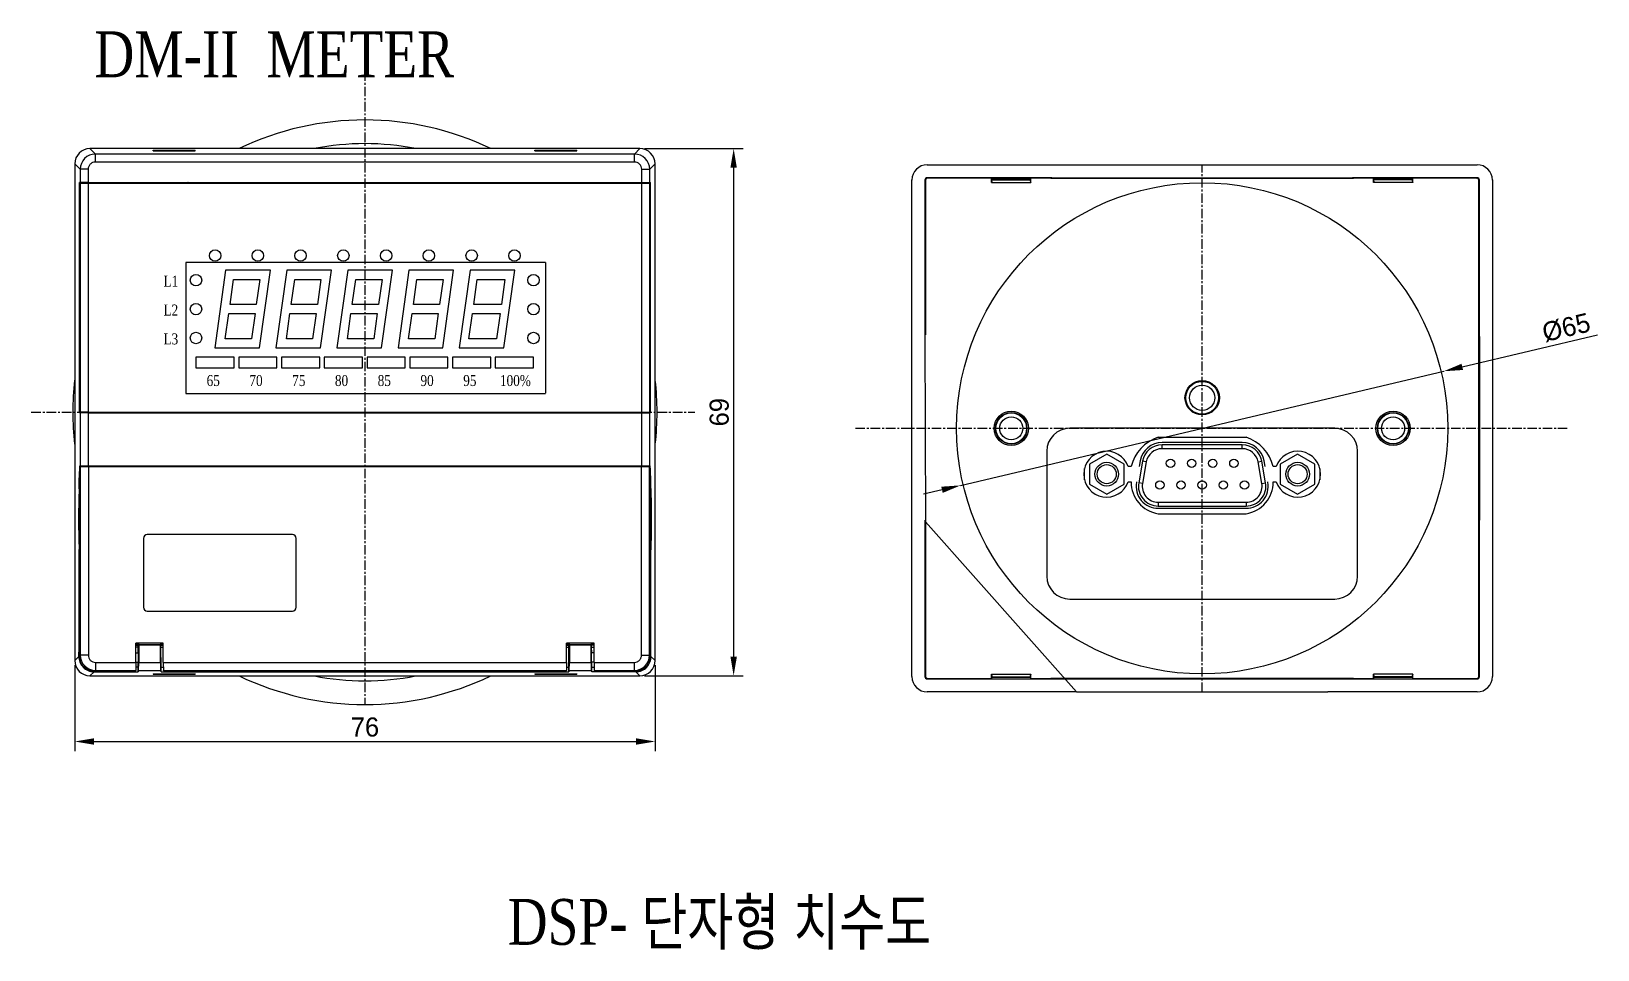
# Model space of a CAD drawing. Header units: millimetres. Extents: x 32 to 871, y 30 to 611.
# Drawn here: x 505 to 710.1, y 181.8 to 302 of the extents above; entities that cross this region are included whole.
import ezdxf
from ezdxf.enums import TextEntityAlignment as Align

# ---------------------------------------------------------------- set-up
doc = ezdxf.new("R2010")
doc.units = ezdxf.units.MM
doc.linetypes.add('CENTER', pattern=[2, 1.25, -0.25, 0.25, -0.25])
doc.layers.add('02___PRT_ALL_AXES', color=7, linetype='Continuous')
doc.layers.add('40', color=4, linetype='Continuous')
doc.styles.add('SS', font='batang.ttc', dxfattribs={"width": 0.8})
doc.styles.get("Standard").update_dxf_attribs({"font": 'BareunDotumPro1.ttf'})
doc.dimstyles.new('ISO-25', dxfattribs={"dimtxt": 2.5, "dimasz": 2.5, "dimexe": 1.25, "dimexo": 0.625, "dimtad": 1, "dimtxsty": 'Standard', "dimcen": 2.5, "dimadec": 0, "dimazin": 0, "dimtfac": 1, "dimtmove": 0, "dimatfit": 3, "dimfxl": 0, "dimarcsym": 0})

# ---------------------------------------------------------------- blocks, each defined once
blk = doc.blocks.new('*D22')
at = {"color": 0, "lineweight": -2}
for p, q in [((692.37, 258.1), (710.1, 262.29)), ((626.68, 242.59), (689.94, 257.53)), ((624.25, 242.02), (621.82, 241.44))]:
    blk.add_line(p, q, dxfattribs=at)
at = {"color": 0}
for points in [[(692.28, 258.51), (692.47, 257.7), (689.94, 257.53)], [(624.34, 241.61), (624.15, 242.42), (626.68, 242.59)]]:
    blk.add_solid(points, dxfattribs=at)
at = {"layer": 'Defpoints', "color": 0}
for p in [(689.94, 257.53), (626.68, 242.59)]:
    blk.add_point(p, dxfattribs=at)
at = {"color": 0, "insert": (705.99, 263.24), "char_height": 2.5, "attachment_point": 5, "rotation": 13.2846}
blk.add_mtext('%%c65', dxfattribs=at)
blk = doc.blocks.new('*D26')
at = {"color": 0, "lineweight": -2}
for p, q in [((510.68, 219.04), (510.68, 207.82)), ((586.68, 219.04), (586.68, 207.82)), ((513.18, 209.07), (584.18, 209.07))]:
    blk.add_line(p, q, dxfattribs=at)
at = {"color": 0}
for points in [[(513.18, 209.49), (513.18, 208.65), (510.68, 209.07)], [(584.18, 208.65), (584.18, 209.49), (586.68, 209.07)]]:
    blk.add_solid(points, dxfattribs=at)
at = {"layer": 'Defpoints', "color": 0}
for p in [(510.68, 219.67), (586.68, 219.67), (586.68, 209.07)]:
    blk.add_point(p, dxfattribs=at)
at = {"color": 0, "insert": (548.68, 210.95), "char_height": 2.5, "attachment_point": 5}
blk.add_mtext('76', dxfattribs=at)
blk = doc.blocks.new('*D27')
at = {"color": 0, "lineweight": -2}
for p, q in [((585.3, 286.67), (598.21, 286.67)), ((596.96, 284.17), (596.96, 220.17)), ((585.3, 217.67), (598.21, 217.67))]:
    blk.add_line(p, q, dxfattribs=at)
at = {"color": 0}
for points in [[(597.38, 284.17), (596.54, 284.17), (596.96, 286.67)], [(596.54, 220.17), (597.38, 220.17), (596.96, 217.67)]]:
    blk.add_solid(points, dxfattribs=at)
at = {"layer": 'Defpoints', "color": 0}
for p in [(584.68, 286.67), (584.68, 217.67), (596.96, 217.67)]:
    blk.add_point(p, dxfattribs=at)
at = {"color": 0, "insert": (595.08, 252.17), "char_height": 2.5, "attachment_point": 5, "rotation": 90}
blk.add_mtext('69', dxfattribs=at)

msp = doc.modelspace()

# ---------------------------------------------------------------- linework, layer by layer
at = {"color": 1, "linetype": 'CENTER'}
for p, q in [((548.677, 296.777), (548.677, 213.918)), ((658.312, 215.559), (658.312, 284.559)), ((504.991, 252.168), (591.888, 252.168)), ((612.901, 250.059), (706.101, 250.059))]:
    msp.add_line(p, q, dxfattribs=at)
at = {"color": 7, "linetype": 'Continuous'}
for p, q in [((513.382, 285.96), (512.674, 286.668)), ((584.68, 286.668), (512.674, 286.668)), ((513.382, 284.908), (513.382, 285.96)), ((583.972, 285.96), (513.382, 285.96)), ((520.927, 286.395), (520.927, 286.461)), ((520.927, 286.461), (526.427, 286.461)), ((520.927, 286.395), (526.427, 286.395)), ((526.427, 286.395), (526.427, 286.461)), ((570.927, 286.395), (570.927, 286.461)), ((570.927, 286.461), (576.427, 286.461)), ((570.927, 286.395), (576.427, 286.395)), ((576.427, 286.395), (576.427, 286.461)), ((583.972, 285.96), (584.68, 286.668)), ((583.972, 284.908), (583.972, 285.96)), ((510.677, 284.671), (510.677, 219.665)), ((511.384, 283.963), (510.677, 284.671)), ((511.384, 283.963), (511.384, 282.235)), ((512.437, 283.963), (511.384, 283.963)), ((512.437, 283.963), (512.437, 282.244)), ((583.972, 284.908), (513.382, 284.908)), ((584.917, 282.244), (584.917, 283.963)), ((584.917, 283.963), (585.969, 283.963)), ((585.969, 283.963), (586.677, 284.671)), ((585.969, 282.235), (585.969, 283.963)), ((586.677, 219.665), (586.677, 284.671)), ((622.309, 284.559), (641.846, 284.559)), ((674.777, 284.559), (694.314, 284.559)), ((511.384, 282.235), (511.28, 282.218)), ((511.28, 252.118), (511.28, 282.218)), ((511.28, 282.218), (521.837, 282.218)), ((511.28, 282.168), (511.384, 282.151)), ((511.28, 282.168), (521.927, 282.168)), ((512.437, 282.244), (511.384, 282.235)), ((511.384, 282.151), (511.384, 252.185)), ((512.437, 282.142), (511.384, 282.151)), ((512.437, 282.244), (584.917, 282.244)), ((512.437, 282.142), (512.437, 252.194)), ((512.437, 282.142), (584.917, 282.142)), ((521.837, 282.218), (521.852, 282.225)), ((521.837, 282.218), (521.837, 282.168)), ((521.852, 282.225), (525.502, 282.225)), ((521.927, 282.218), (521.927, 282.168)), ((521.941, 282.218), (521.941, 282.161)), ((521.941, 282.161), (525.413, 282.161)), ((525.413, 282.161), (525.413, 282.218)), ((525.427, 282.168), (525.427, 282.218)), ((525.427, 282.168), (546.927, 282.168)), ((525.517, 282.218), (525.502, 282.225)), ((525.517, 282.218), (525.517, 282.168)), ((525.517, 282.218), (546.837, 282.218)), ((546.837, 282.218), (546.852, 282.225)), ((546.837, 282.218), (546.837, 282.168)), ((546.852, 282.225), (550.502, 282.225)), ((546.927, 282.218), (546.927, 282.168)), ((546.941, 282.218), (546.941, 282.161)), ((546.941, 282.161), (550.413, 282.161)), ((550.413, 282.161), (550.413, 282.225)), ((550.427, 282.168), (550.427, 282.218)), ((550.427, 282.168), (571.927, 282.168)), ((550.517, 282.218), (550.502, 282.225)), ((550.517, 282.218), (550.517, 282.168)), ((550.517, 282.218), (571.837, 282.218)), ((571.837, 282.218), (571.852, 282.225)), ((571.837, 282.218), (571.837, 282.168)), ((571.852, 282.225), (575.502, 282.225)), ((571.927, 282.218), (571.927, 282.168)), ((571.941, 282.218), (571.941, 282.161)), ((571.941, 282.161), (575.413, 282.161)), ((575.413, 282.161), (575.413, 282.225)), ((575.427, 282.168), (575.427, 282.218)), ((575.427, 282.168), (586.074, 282.168)), ((575.517, 282.218), (575.502, 282.225)), ((575.517, 282.218), (575.517, 282.168)), ((575.517, 282.218), (586.074, 282.218)), ((584.917, 282.244), (585.969, 282.235)), ((584.917, 282.142), (585.969, 282.151)), ((584.917, 252.194), (584.917, 282.142)), ((585.969, 282.235), (586.074, 282.218)), ((586.074, 282.168), (585.969, 282.151)), ((585.969, 252.185), (585.969, 282.151)), ((586.074, 252.118), (586.074, 282.218)), ((620.312, 254.233), (620.312, 282.562)), ((622.014, 282.557), (622.014, 262.06)), ((622.089, 282.482), (622.014, 282.557)), ((622.089, 282.557), (622.089, 262.296)), ((622.388, 282.782), (622.313, 282.857)), ((638.645, 282.857), (622.313, 282.857)), ((630.742, 282.782), (622.313, 282.782)), ((630.742, 282.222), (630.742, 282.782)), ((630.777, 282.677), (630.742, 282.782)), ((630.777, 282.397), (630.742, 282.222)), ((630.742, 282.222), (635.881, 282.222)), ((630.777, 282.397), (630.777, 282.677)), ((635.846, 282.65), (630.777, 282.65)), ((630.794, 282.584), (630.777, 282.584)), ((630.777, 282.484), (630.794, 282.572)), ((630.794, 282.572), (630.794, 282.65)), ((630.794, 282.572), (635.829, 282.572)), ((635.829, 282.572), (635.829, 282.65)), ((635.846, 282.584), (635.829, 282.584)), ((635.846, 282.484), (635.829, 282.572)), ((635.846, 282.677), (635.881, 282.782)), ((635.846, 282.397), (635.846, 282.677)), ((635.846, 282.397), (635.881, 282.222)), ((635.881, 282.222), (635.881, 282.782)), ((638.511, 282.782), (635.881, 282.782)), ((694.31, 282.857), (677.979, 282.857)), ((680.742, 282.782), (678.112, 282.782)), ((680.742, 282.222), (680.742, 282.782)), ((680.777, 282.677), (680.742, 282.782)), ((680.777, 282.397), (680.742, 282.222)), ((685.881, 282.222), (680.742, 282.222)), ((680.777, 282.397), (680.777, 282.677)), ((685.846, 282.65), (680.777, 282.65)), ((680.794, 282.584), (680.777, 282.584)), ((680.777, 282.484), (680.794, 282.572)), ((680.794, 282.572), (680.794, 282.65)), ((685.829, 282.572), (680.794, 282.572)), ((685.829, 282.572), (685.829, 282.65)), ((685.846, 282.584), (685.829, 282.584)), ((685.846, 282.484), (685.829, 282.572)), ((685.846, 282.677), (685.881, 282.782)), ((685.846, 282.397), (685.846, 282.677)), ((685.846, 282.397), (685.881, 282.222)), ((694.31, 282.782), (685.881, 282.782)), ((685.881, 282.222), (685.881, 282.782)), ((694.235, 282.782), (694.31, 282.857)), ((694.534, 282.482), (694.609, 282.557)), ((694.534, 262.296), (694.534, 282.557)), ((694.609, 262.06), (694.609, 282.557)), ((696.312, 282.562), (696.312, 254.233)), ((525.223, 271.764), (525.223, 254.918)), ((572.33, 271.764), (525.223, 271.764)), ((572.33, 271.764), (572.33, 254.678)), ((525.223, 254.618), (572.33, 254.618)), ((511.28, 252.168), (511.384, 252.185)), ((511.28, 252.168), (517.177, 252.168)), ((511.384, 252.101), (511.28, 252.118)), ((511.28, 252.118), (517.101, 252.118)), ((512.437, 252.194), (511.384, 252.185)), ((511.384, 252.101), (511.384, 245.168)), ((512.437, 252.092), (511.384, 252.101)), ((512.437, 252.194), (584.917, 252.194)), ((512.437, 252.092), (512.437, 245.168)), ((512.437, 252.092), (584.917, 252.092)), ((517.101, 252.118), (517.101, 252.168)), ((517.101, 252.118), (517.116, 252.111)), ((517.116, 252.111), (520.238, 252.111)), ((517.177, 252.168), (517.178, 252.112)), ((517.191, 252.175), (517.191, 252.118)), ((517.191, 252.175), (520.163, 252.175)), ((520.163, 252.118), (520.163, 252.175)), ((520.177, 252.168), (520.176, 252.112)), ((520.177, 252.168), (547.177, 252.168)), ((520.253, 252.118), (520.238, 252.111)), ((520.253, 252.118), (520.253, 252.168)), ((520.253, 252.118), (547.101, 252.118)), ((547.101, 252.118), (547.101, 252.168)), ((547.101, 252.118), (547.116, 252.111)), ((547.116, 252.111), (550.238, 252.111)), ((547.178, 252.112), (547.177, 252.168)), ((547.191, 252.175), (547.191, 252.111)), ((547.191, 252.175), (550.163, 252.175)), ((550.163, 252.118), (550.163, 252.175)), ((550.177, 252.168), (550.176, 252.112)), ((550.177, 252.168), (577.177, 252.168)), ((550.253, 252.118), (550.238, 252.111)), ((550.253, 252.118), (550.253, 252.168)), ((550.253, 252.118), (577.101, 252.118)), ((577.101, 252.118), (577.101, 252.168)), ((577.101, 252.118), (577.116, 252.111)), ((577.116, 252.111), (580.238, 252.111)), ((577.178, 252.112), (577.177, 252.168)), ((577.191, 252.175), (580.163, 252.175)), ((577.191, 252.175), (577.191, 252.111)), ((580.163, 252.118), (580.163, 252.175)), ((580.176, 252.112), (580.177, 252.168)), ((580.177, 252.168), (586.074, 252.168)), ((580.253, 252.118), (580.238, 252.111)), ((580.253, 252.118), (580.253, 252.168)), ((580.253, 252.118), (586.074, 252.118)), ((584.917, 252.194), (585.969, 252.185)), ((584.917, 252.092), (585.969, 252.101)), ((584.917, 245.168), (584.917, 252.092)), ((586.074, 252.168), (585.969, 252.185)), ((585.969, 252.101), (586.074, 252.118)), ((585.969, 245.168), (585.969, 252.101)), ((675.662, 250.059), (640.962, 250.059)), ((663.568, 248.189), (653.055, 248.189)), ((637.962, 247.059), (637.962, 230.709)), ((645.812, 246.684), (643.538, 245.371)), ((648.085, 245.371), (645.812, 246.684)), ((663.568, 247.889), (653.055, 247.889)), ((653.055, 247.389), (653.055, 247.889)), ((663.568, 247.389), (653.055, 247.389)), ((663.568, 247.389), (663.568, 247.889)), ((670.812, 246.684), (668.538, 245.371)), ((673.085, 245.371), (670.812, 246.684)), ((678.662, 230.709), (678.662, 247.059)), ((511.342, 245.168), (586.011, 245.168)), ((511.359, 245.035), (511.405, 245.051)), ((511.405, 245.051), (512.458, 245.068)), ((511.405, 245.051), (511.405, 220.373)), ((512.458, 245.068), (512.458, 220.373)), ((512.458, 245.068), (584.896, 245.068)), ((513.03, 245.142), (513.03, 245.068)), ((513.33, 245.168), (513.33, 245.068)), ((584.024, 245.068), (584.024, 245.168)), ((584.324, 245.068), (584.324, 245.142)), ((584.896, 245.068), (585.948, 245.051)), ((584.896, 220.373), (584.896, 245.068)), ((585.994, 245.035), (585.948, 245.051)), ((585.948, 220.373), (585.948, 245.051)), ((620.312, 217.556), (620.312, 245.885)), ((643.538, 245.371), (643.538, 242.746)), ((648.085, 242.746), (648.085, 245.371)), ((650.495, 245.74), (650.001, 242.94)), ((650.199, 245.792), (650.07, 245.059)), ((650.987, 245.654), (650.493, 242.854)), ((650.987, 245.654), (650.495, 245.74)), ((665.636, 245.654), (666.128, 245.74)), ((666.13, 242.854), (665.636, 245.654)), ((666.622, 242.94), (666.128, 245.74)), ((666.553, 245.059), (666.424, 245.792)), ((668.538, 245.371), (668.538, 242.746)), ((673.085, 242.746), (673.085, 245.371)), ((696.312, 245.885), (696.312, 217.556)), ((511.259, 242.168), (511.259, 243.568)), ((511.259, 243.568), (511.282, 243.568)), ((511.282, 243.535), (511.282, 220.25)), ((586.072, 243.568), (586.095, 243.568)), ((586.072, 220.25), (586.072, 243.535)), ((586.095, 242.168), (586.095, 243.568)), ((643.538, 242.746), (645.812, 241.434)), ((645.812, 241.434), (648.085, 242.746)), ((649.717, 243.059), (649.706, 242.992)), ((650.493, 242.854), (650.001, 242.94)), ((666.13, 242.854), (666.622, 242.94)), ((668.538, 242.746), (670.812, 241.434)), ((670.812, 241.434), (673.085, 242.746)), ((652.562, 240.389), (664.062, 240.389)), ((652.562, 240.389), (652.562, 239.889)), ((664.062, 240.389), (664.062, 239.889)), ((622.014, 238.058), (622.014, 217.561)), ((652.562, 239.889), (664.062, 239.889)), ((652.562, 239.589), (664.062, 239.589)), ((694.609, 217.561), (694.609, 238.058)), ((520.172, 236.152), (520.177, 236.147)), ((539.182, 236.152), (520.172, 236.152)), ((539.177, 236.147), (520.177, 236.147)), ((539.182, 236.152), (539.177, 236.147)), ((622.089, 237.821), (622.089, 217.561)), ((694.534, 217.561), (694.534, 237.821)), ((511.259, 221.661), (511.259, 234.168)), ((519.672, 235.652), (519.677, 235.647)), ((519.672, 235.652), (519.672, 226.642)), ((519.677, 235.647), (519.677, 226.647)), ((539.682, 235.652), (539.677, 235.647)), ((539.677, 226.647), (539.677, 235.647)), ((539.682, 226.642), (539.682, 235.652)), ((586.095, 221.661), (586.095, 234.168)), ((640.962, 227.709), (675.662, 227.709)), ((519.672, 226.642), (519.677, 226.647)), ((520.172, 226.142), (520.177, 226.147)), ((520.172, 226.142), (539.182, 226.142)), ((520.177, 226.147), (539.177, 226.147)), ((539.182, 226.142), (539.177, 226.147)), ((539.682, 226.642), (539.677, 226.647)), ((511.239, 221.419), (511.259, 221.661)), ((511.259, 221.661), (511.282, 221.661)), ((518.677, 219.428), (518.677, 221.955)), ((522.277, 221.955), (518.677, 221.955)), ((518.677, 221.8), (519.017, 221.8)), ((518.994, 221.755), (518.677, 221.755)), ((518.677, 221.661), (518.994, 221.661)), ((518.988, 221.419), (518.994, 221.661)), ((518.994, 221.755), (519.017, 221.8)), ((518.994, 221.661), (518.994, 221.755)), ((519.022, 221.955), (519.022, 221.709)), ((519.022, 221.709), (519.054, 221.678)), ((521.932, 221.709), (519.022, 221.709)), ((519.054, 221.678), (519.054, 219.428)), ((521.9, 221.678), (519.054, 221.678)), ((521.932, 221.709), (521.9, 221.678)), ((521.9, 219.428), (521.9, 221.678)), ((521.932, 221.709), (521.932, 221.955)), ((521.959, 221.755), (521.937, 221.8)), ((521.937, 221.8), (522.277, 221.8)), ((521.959, 221.755), (521.959, 221.661)), ((522.277, 221.755), (521.959, 221.755)), ((521.966, 221.419), (521.959, 221.661)), ((521.959, 221.661), (522.277, 221.661)), ((522.277, 219.428), (522.277, 221.955)), ((578.677, 221.955), (575.077, 221.955)), ((575.077, 219.428), (575.077, 221.955)), ((575.077, 221.8), (575.417, 221.8)), ((575.394, 221.755), (575.077, 221.755)), ((575.077, 221.661), (575.394, 221.661)), ((575.388, 221.419), (575.394, 221.661)), ((575.394, 221.755), (575.417, 221.8)), ((575.394, 221.661), (575.394, 221.755)), ((575.422, 221.955), (575.422, 221.709)), ((578.332, 221.709), (575.422, 221.709)), ((575.422, 221.709), (575.454, 221.678)), ((578.3, 221.678), (575.454, 221.678)), ((575.454, 221.678), (575.454, 219.428)), ((578.332, 221.709), (578.3, 221.678)), ((578.3, 219.428), (578.3, 221.678)), ((578.332, 221.709), (578.332, 221.955)), ((578.337, 221.8), (578.677, 221.8)), ((578.359, 221.755), (578.337, 221.8)), ((578.677, 221.755), (578.359, 221.755)), ((578.359, 221.755), (578.359, 221.661)), ((578.677, 221.661), (578.359, 221.661)), ((578.366, 221.419), (578.359, 221.661)), ((578.677, 219.428), (578.677, 221.955)), ((586.095, 221.661), (586.072, 221.661)), ((586.115, 221.419), (586.095, 221.661)), ((511.224, 220.212), (510.677, 219.665)), ((511.224, 220.212), (511.239, 221.419)), ((511.282, 221.419), (511.239, 221.419)), ((511.405, 220.373), (511.282, 220.25)), ((512.458, 220.373), (511.405, 220.373)), ((518.988, 221.419), (518.677, 221.419)), ((518.677, 220.655), (519.022, 220.655)), ((518.985, 220.655), (518.988, 221.419)), ((521.977, 218.807), (521.966, 221.419)), ((521.966, 221.419), (522.277, 221.419)), ((575.077, 221.419), (575.388, 221.419)), ((575.377, 218.807), (575.388, 221.419)), ((578.677, 220.655), (578.332, 220.655)), ((578.366, 221.419), (578.677, 221.419)), ((578.369, 220.655), (578.366, 221.419)), ((584.896, 220.373), (585.948, 220.373)), ((585.948, 220.373), (586.072, 220.25)), ((586.072, 221.419), (586.115, 221.419)), ((586.13, 220.212), (586.115, 221.419)), ((586.13, 220.212), (586.677, 219.665)), ((511.942, 218.807), (511.766, 218.807)), ((513.203, 218.197), (512.674, 217.668)), ((512.674, 217.668), (584.68, 217.668)), ((513.203, 218.197), (518.977, 218.197)), ((513.268, 218.333), (513.362, 218.335)), ((513.403, 218.376), (513.362, 218.335)), ((513.362, 218.335), (518.646, 218.335)), ((513.362, 218.333), (518.645, 218.333)), ((513.403, 219.428), (513.403, 218.376)), ((513.403, 219.428), (518.677, 219.428)), ((513.403, 218.376), (518.659, 218.376)), ((518.646, 218.335), (518.645, 218.333)), ((518.646, 218.335), (518.659, 218.376)), ((518.677, 219.428), (518.659, 218.376)), ((518.977, 218.807), (518.667, 218.807)), ((518.677, 219.455), (519.022, 219.455)), ((518.977, 218.807), (518.98, 219.455)), ((518.977, 218.197), (518.977, 218.807)), ((519.036, 218.376), (518.977, 218.197)), ((519.036, 218.376), (519.054, 219.428)), ((519.036, 218.376), (521.918, 218.376)), ((519.054, 219.428), (521.9, 219.428)), ((520.927, 217.941), (526.427, 217.941)), ((520.927, 217.941), (520.927, 217.875)), ((520.927, 217.875), (526.427, 217.875)), ((521.9, 219.428), (521.918, 218.376)), ((521.977, 218.197), (521.918, 218.376)), ((521.977, 218.807), (522.287, 218.807)), ((521.977, 218.197), (521.977, 218.807)), ((521.977, 218.197), (575.377, 218.197)), ((522.277, 219.428), (575.077, 219.428)), ((522.277, 219.428), (522.294, 218.376)), ((522.308, 218.335), (522.294, 218.376)), ((522.294, 218.376), (575.059, 218.376)), ((522.308, 218.335), (522.309, 218.333)), ((522.308, 218.335), (575.046, 218.335)), ((522.309, 218.333), (575.045, 218.333)), ((526.427, 217.941), (526.427, 217.875)), ((570.927, 217.941), (576.427, 217.941)), ((570.927, 217.941), (570.927, 217.875)), ((570.927, 217.875), (576.427, 217.875)), ((575.046, 218.335), (575.045, 218.333)), ((575.059, 218.376), (575.046, 218.335)), ((575.077, 219.428), (575.059, 218.376)), ((575.067, 218.807), (575.377, 218.807)), ((575.377, 218.197), (575.377, 218.807)), ((575.436, 218.376), (575.377, 218.197)), ((575.436, 218.376), (575.454, 219.428)), ((575.436, 218.376), (578.318, 218.376)), ((575.454, 219.428), (578.3, 219.428)), ((576.427, 217.941), (576.427, 217.875)), ((578.3, 219.428), (578.318, 218.376)), ((578.377, 218.197), (578.318, 218.376)), ((578.677, 219.455), (578.332, 219.455)), ((578.377, 218.807), (578.374, 219.455)), ((578.377, 218.807), (578.687, 218.807)), ((578.377, 218.197), (578.377, 218.807)), ((584.15, 218.197), (578.377, 218.197)), ((578.677, 219.428), (583.951, 219.428)), ((578.677, 219.428), (578.694, 218.376)), ((578.694, 218.376), (583.951, 218.376)), ((578.694, 218.376), (578.708, 218.335)), ((578.708, 218.335), (583.992, 218.335)), ((578.708, 218.335), (578.709, 218.333)), ((578.709, 218.333), (583.992, 218.333)), ((583.951, 219.428), (583.951, 218.376)), ((583.951, 218.376), (583.992, 218.335)), ((583.992, 218.335), (584.086, 218.333)), ((584.15, 218.197), (584.68, 217.668)), ((585.412, 218.807), (585.588, 218.807)), ((622.089, 217.636), (622.014, 217.561)), ((630.742, 217.896), (635.881, 217.896)), ((630.742, 217.896), (630.777, 217.721)), ((630.742, 217.336), (630.742, 217.896)), ((630.777, 217.441), (630.742, 217.336)), ((630.777, 217.441), (630.777, 217.721)), ((630.777, 217.633), (630.794, 217.546)), ((630.794, 217.534), (630.777, 217.534)), ((635.846, 217.468), (630.777, 217.468)), ((630.794, 217.546), (635.829, 217.546)), ((630.794, 217.468), (630.794, 217.546)), ((635.846, 217.633), (635.829, 217.546)), ((635.829, 217.468), (635.829, 217.546)), ((635.846, 217.534), (635.829, 217.534)), ((635.881, 217.896), (635.846, 217.721)), ((635.846, 217.441), (635.846, 217.721)), ((635.846, 217.441), (635.881, 217.336)), ((635.881, 217.336), (635.881, 217.896)), ((685.881, 217.896), (680.742, 217.896)), ((680.742, 217.896), (680.777, 217.721)), ((680.742, 217.336), (680.742, 217.896)), ((680.777, 217.441), (680.742, 217.336)), ((680.777, 217.441), (680.777, 217.721)), ((680.777, 217.633), (680.794, 217.546)), ((680.794, 217.534), (680.777, 217.534)), ((685.846, 217.468), (680.777, 217.468)), ((685.829, 217.546), (680.794, 217.546)), ((680.794, 217.468), (680.794, 217.546)), ((685.846, 217.633), (685.829, 217.546)), ((685.829, 217.468), (685.829, 217.546)), ((685.846, 217.534), (685.829, 217.534)), ((685.881, 217.896), (685.846, 217.721)), ((685.846, 217.441), (685.846, 217.721)), ((685.846, 217.441), (685.881, 217.336)), ((685.881, 217.336), (685.881, 217.896)), ((694.534, 217.636), (694.609, 217.561)), ((641.846, 215.559), (622.309, 215.559)), ((622.313, 217.336), (630.742, 217.336)), ((622.388, 217.336), (622.313, 217.261)), ((622.313, 217.261), (638.645, 217.261)), ((635.881, 217.336), (638.511, 217.336)), ((694.314, 215.559), (674.777, 215.559)), ((677.979, 217.261), (694.31, 217.261)), ((678.112, 217.336), (680.742, 217.336)), ((685.881, 217.336), (694.31, 217.336)), ((694.235, 217.336), (694.31, 217.261))]:
    msp.add_line(p, q, dxfattribs=at)
for p, q in [((641.846, 284.559), (674.777, 284.559)), ((638.511, 282.782), (678.112, 282.782)), ((638.645, 282.857), (677.979, 282.857)), ((622.014, 262.06), (622.089, 237.821)), ((694.534, 237.821), (694.534, 262.296)), ((694.609, 262.06), (694.609, 238.058)), ((525.223, 254.918), (525.223, 254.618)), ((620.312, 245.885), (620.312, 254.233)), ((696.312, 254.233), (696.312, 245.885)), ((622.089, 237.821), (641.846, 215.559)), ((678.112, 217.336), (638.511, 217.336)), ((638.645, 217.261), (677.979, 217.261)), ((641.846, 215.559), (674.777, 215.559))]:
    msp.add_line(p, q)
at = {"color": 1, "linetype": 'Continuous'}
for p, q in [((652.562, 248.889), (664.062, 248.889)), ((649.012, 245.059), (648.64, 245.059)), ((667.983, 245.059), (667.612, 245.059)), ((648.64, 243.059), (649.012, 243.059)), ((666.917, 242.992), (666.906, 243.059)), ((667.612, 243.059), (667.983, 243.059)), ((652.562, 238.889), (664.062, 238.889))]:
    msp.add_line(p, q, dxfattribs=at)
at = {"color": 7, "linetype": 'Continuous'}
for centre, radius in [((658.312, 250.059), 32.15), ((658.312, 254.059), 2.15), ((658.312, 254.059), 1.65), ((633.312, 250.059), 2.052), ((633.312, 250.059), 2.009), ((633.312, 250.059), 1.509), ((683.312, 250.059), 2.052), ((683.312, 250.059), 2.009), ((683.312, 250.059), 1.509), ((645.812, 244.059), 1.55), ((645.812, 244.059), 1.25), ((654.162, 245.479), 0.55), ((656.932, 245.479), 0.55), ((659.692, 245.479), 0.55), ((662.462, 245.479), 0.55), ((670.812, 244.059), 1.55), ((670.812, 244.059), 1.25), ((652.772, 242.639), 0.55), ((655.542, 242.639), 0.55), ((658.312, 242.639), 0.55), ((661.082, 242.639), 0.55), ((663.852, 242.639), 0.55)]:
    msp.add_circle(centre, radius, dxfattribs=at)
for centre, radius, start, end in [((548.677, 252.168), 35.15, 79.07725, 100.92275), ((513.385, 283.96), 2, 90.08421, 179.91579), ((583.969, 283.96), 2, 0.08421, 89.91579), ((622.313, 282.557), 0.225, 89.98645, 180.01355), ((694.31, 282.557), 0.225, 359.98645, 90.01355), ((640.962, 247.059), 3, 90, 180), ((653.055, 245.289), 2.9, 90, 170), ((663.568, 245.289), 2.9, 10, 90), ((675.662, 247.059), 3, 0, 90), ((653.055, 245.289), 2.6, 90, 170), ((653.055, 245.289), 2.1, 90, 170), ((663.568, 245.289), 2.6, 10, 90), ((663.568, 245.289), 2.1, 10, 90), ((500.294, 238.209), 11.657, 19.4695, 19.85245), ((597.059, 238.209), 11.657, 160.14755, 160.5305), ((652.562, 242.489), 2.9, 170, 270), ((652.562, 242.489), 2.6, 170, 270), ((652.562, 242.489), 2.1, 170, 270), ((664.062, 242.489), 2.6, 270, 10), ((664.062, 242.489), 2.1, 270, 10), ((500.301, 238.124), 11.65, 340.14755, 340.53109), ((597.053, 238.124), 11.65, 199.46891, 199.85245), ((640.962, 230.709), 3, 180, 270), ((675.662, 230.709), 3, 270, 0), ((513.406, 220.376), 2, 180.08421, 269.91579), ((583.948, 220.376), 2, 270.08421, 359.91579), ((548.677, 252.168), 35.15, 259.07725, 280.92275), ((622.313, 217.561), 0.225, 179.98645, 270.01355), ((694.31, 217.561), 0.225, 269.98645, 0.01355)]:
    msp.add_arc(centre, radius, start, end, dxfattribs=at)
at = {"color": 1, "linetype": 'Continuous'}
for centre, radius, start, end in [((654.223, 243.789), 5.364, 108.04142, 166.30414), ((662.4, 243.789), 5.364, 13.69586, 71.95858), ((645.812, 244.059), 3, 19.47122, 340.52878), ((670.812, 244.059), 3, 199.47122, 160.52878), ((653.148, 242.984), 4.137, 178.96339, 261.85337), ((663.475, 242.984), 4.137, 278.14663, 1.03661)]:
    msp.add_arc(centre, radius, start, end, dxfattribs=at)
at = {"color": 0, "linetype": 'Continuous'}
msp.add_arc((664.062, 242.489), 2.9, 270, 10, dxfattribs=at)
at = {"color": 7, "linetype": 'Continuous'}
for centre, major_axis, ratio, start_param, end_param in [((512.68, 284.665), (1.418, -1.418), 0.9972647, 2.357564, 3.9256213), ((584.674, 284.665), (1.418, 1.418), 0.9972647, -0.7840286, 0.7840286), ((622.314, 282.556), (1.418, -1.418), 0.9972647, 2.357564, 3.9256213), ((694.309, 282.556), (-1.418, -1.418), 0.9972647, 2.357564, 3.9256213), ((622.314, 282.556), (0.213, -0.213), 0.9972647, 8.6407493, 10.2088066), ((694.309, 282.556), (-0.213, -0.213), 0.9972647, 8.6407493, 10.2088066), ((511.342, 243.568), (0, 1.6), 0.0524078, 0, 1.5707963), ((511.361, 243.535), (0, 1.5), 0.0524078, 6.3006386, 7.8539816), ((513.04, 243.568), (0, 1.6), 0.0349208, 0.1819588, 0.3537786), ((584.314, 243.568), (0, 1.6), 0.0349208, -0.3537841, -0.1819588), ((585.993, 243.535), (0, 1.5), 0.0524078, -1.5707963, -0.0174533), ((586.011, 243.568), (0, 1.6), 0.0524078, -1.5707963, 0), ((520.172, 235.652), (0.354, -0.354), 0.9996955, 2.3563468, 3.9268385), ((520.177, 235.647), (0.354, -0.354), 0.9996955, 2.3563468, 3.9268385), ((539.177, 235.647), (-0.354, -0.354), 0.9996955, 2.3563468, 3.9268385), ((539.182, 235.652), (0.354, 0.354), 0.9996955, -0.7852459, 0.7852459), ((520.172, 226.642), (0.354, 0.354), 0.9996955, 2.3563468, 3.9268385), ((520.177, 226.647), (0.354, 0.354), 0.9996955, 2.3563468, 3.9268385), ((539.177, 226.647), (-0.354, 0.354), 0.9996955, 2.3563468, 3.9268385), ((539.182, 226.642), (-0.354, 0.354), 0.9996955, -3.9268385, -2.3563468), ((519.017, 222.1), (0, 0.3), 0.0174551, -3.1066861, -2.0799773), ((521.937, 222.1), (0, 0.3), 0.0174551, -4.203208, -3.1764992), ((575.417, 222.1), (0, 0.3), 0.0174551, -3.1066861, -2.0799773), ((578.337, 222.1), (0, 0.3), 0.0174551, -4.203208, -3.1764992), ((512.68, 219.671), (1.418, 1.418), 0.9972647, -3.9256213, -2.357564), ((513.227, 220.218), (0.876, 1.838), 0.9802708, -4.2724963, -3.506276), ((513.285, 220.255), (1.418, 1.418), 0.9972647, 2.357564, 2.5671651), ((519.022, 220.055), (0, 0.7), 0.0174551, -3.6798354, 0.5382428), ((578.332, 220.055), (0, 0.7), 0.0174551, -0.5382428, 3.6798354), ((584.674, 219.671), (1.418, -1.418), 0.9972647, -0.7840286, 0.7840286), ((584.127, 220.218), (-0.876, 1.838), 0.9802708, -2.7769093, -2.010689), ((584.069, 220.255), (-1.418, 1.418), 0.9972647, -2.5671651, -2.357564), ((513.209, 220.2), (1.418, 1.418), 0.9972647, -3.159401, -2.357564), ((584.145, 220.2), (1.418, -1.418), 0.9972647, -0.7840286, 0.0178083), ((622.314, 217.562), (1.418, 1.418), 0.9972647, 2.357564, 3.9256213), ((622.314, 217.562), (0.213, 0.213), 0.9972647, 8.6407493, 10.2088066), ((694.309, 217.562), (-0.213, 0.213), 0.9972647, 8.6407493, 10.2088066), ((694.309, 217.562), (-1.418, 1.418), 0.9972647, 2.357564, 3.9256213)]:
    msp.add_ellipse(centre, major_axis=major_axis, ratio=ratio, start_param=start_param, end_param=end_param, dxfattribs=at)
for points, knots in [([(513.382, 284.908), (513.259, 284.908), (513.01, 284.859), (512.696, 284.649), (512.486, 284.334), (512.436, 284.086), (512.437, 283.963)], [0, 0, 0, 0, 0.2502191, 0.500153, 0.7500302, 1, 1, 1, 1]), ([(584.917, 283.963), (584.917, 284.086), (584.868, 284.335), (584.658, 284.649), (584.343, 284.859), (584.095, 284.908), (583.972, 284.908)], [0, 0, 0, 0, 0.2502191, 0.500153, 0.7500302, 1, 1, 1, 1]), ([(511.259, 242.168), (511.23, 241.547), (511.192, 240.214), (511.173, 238.168), (511.192, 236.122), (511.23, 234.789), (511.259, 234.168)], [0, 0, 0, 0, 0.2329971, 0.500001, 0.7670065, 1, 1, 1, 1]), ([(586.095, 242.168), (586.124, 241.547), (586.162, 240.214), (586.18, 238.168), (586.162, 236.122), (586.124, 234.789), (586.095, 234.168)], [0, 0, 0, 0, 0.2329971, 0.500001, 0.7670065, 1, 1, 1, 1]), ([(511.326, 219.833), (511.353, 219.708), (511.431, 219.467), (511.615, 219.146), (511.844, 218.881), (512.183, 218.609), (512.659, 218.389), (513.068, 218.333), (513.267, 218.333)], [0, 0, 0, 0, 0.1453169, 0.2844545, 0.4157128, 0.5400544, 0.7741645, 1, 1, 1, 1]), ([(512.458, 220.373), (512.457, 220.25), (512.507, 220.001), (512.717, 219.687), (513.031, 219.477), (513.28, 219.428), (513.403, 219.428)], [0, 0, 0, 0, 0.2502193, 0.5001512, 0.7500273, 1, 1, 1, 1]), ([(583.951, 219.428), (584.074, 219.428), (584.323, 219.477), (584.637, 219.687), (584.847, 220.002), (584.896, 220.25), (584.896, 220.373)], [0, 0, 0, 0, 0.2502193, 0.5001512, 0.7500273, 1, 1, 1, 1]), ([(584.086, 218.333), (584.286, 218.333), (584.694, 218.389), (585.171, 218.609), (585.509, 218.881), (585.739, 219.146), (585.923, 219.466), (586.001, 219.708), (586.028, 219.833)], [0, 0, 0, 0, 0.2258312, 0.4599354, 0.5842729, 0.7155252, 0.8546651, 1, 1, 1, 1])]:
    msp.add_open_spline(points, degree=3, knots=knots, dxfattribs=at)
at = {"layer": '02___PRT_ALL_AXES', "color": 7, "linetype": 'Continuous'}
for p, q in [((530.437, 270.748), (529.009, 260.588)), ((536.294, 270.748), (530.437, 270.748)), ((534.866, 260.588), (536.294, 270.748)), ((538.437, 270.748), (537.009, 260.588)), ((544.294, 270.748), (538.437, 270.748)), ((542.866, 260.588), (544.294, 270.748)), ((546.437, 270.748), (545.009, 260.588)), ((552.294, 270.748), (546.437, 270.748)), ((550.866, 260.588), (552.294, 270.748)), ((554.437, 270.748), (553.009, 260.588)), ((560.294, 270.748), (554.437, 270.748)), ((558.866, 260.588), (560.294, 270.748)), ((562.437, 270.748), (561.009, 260.588)), ((568.294, 270.748), (562.437, 270.748)), ((566.866, 260.588), (568.294, 270.748)), ((531.02, 266.268), (531.48, 269.548)), ((531.48, 269.548), (534.914, 269.548)), ((534.914, 269.548), (534.453, 266.268)), ((539.02, 266.268), (539.48, 269.548)), ((539.48, 269.548), (542.914, 269.548)), ((542.914, 269.548), (542.453, 266.268)), ((547.02, 266.268), (547.48, 269.548)), ((547.48, 269.548), (550.914, 269.548)), ((550.914, 269.548), (550.453, 266.268)), ((555.02, 266.268), (555.48, 269.548)), ((555.48, 269.548), (558.914, 269.548)), ((558.914, 269.548), (558.453, 266.268)), ((562.919, 266.268), (563.38, 269.548)), ((563.38, 269.548), (567.015, 269.548)), ((567.015, 269.548), (566.554, 266.268)), ((530.39, 261.788), (530.851, 265.068)), ((530.851, 265.068), (534.284, 265.068)), ((534.453, 266.268), (531.02, 266.268)), ((534.284, 265.068), (533.823, 261.788)), ((538.39, 261.788), (538.851, 265.068)), ((538.851, 265.068), (542.284, 265.068)), ((542.453, 266.268), (539.02, 266.268)), ((542.284, 265.068), (541.823, 261.788)), ((546.39, 261.788), (546.851, 265.068)), ((546.851, 265.068), (550.284, 265.068)), ((550.453, 266.268), (547.02, 266.268)), ((550.284, 265.068), (549.823, 261.788)), ((554.39, 261.788), (554.851, 265.068)), ((554.851, 265.068), (558.284, 265.068)), ((558.453, 266.268), (555.02, 266.268)), ((558.284, 265.068), (557.823, 261.788)), ((562.289, 261.788), (562.75, 265.068)), ((562.75, 265.068), (566.385, 265.068)), ((566.554, 266.268), (562.919, 266.268)), ((566.385, 265.068), (565.924, 261.788)), ((529.009, 260.588), (534.866, 260.588)), ((533.823, 261.788), (530.39, 261.788)), ((537.009, 260.588), (542.866, 260.588)), ((541.823, 261.788), (538.39, 261.788)), ((545.009, 260.588), (550.866, 260.588)), ((549.823, 261.788), (546.39, 261.788)), ((553.009, 260.588), (558.866, 260.588)), ((557.823, 261.788), (554.39, 261.788)), ((561.009, 260.588), (566.866, 260.588)), ((565.924, 261.788), (562.289, 261.788)), ((526.552, 259.368), (526.552, 257.968)), ((531.552, 259.368), (526.552, 259.368)), ((531.552, 257.968), (531.552, 259.368)), ((532.152, 259.368), (532.152, 257.968)), ((537.152, 259.368), (532.152, 259.368)), ((537.152, 257.968), (537.152, 259.368)), ((537.752, 259.368), (537.752, 257.968)), ((542.752, 259.368), (537.752, 259.368)), ((542.752, 257.968), (542.752, 259.368)), ((543.352, 259.368), (543.352, 257.968)), ((548.352, 259.368), (543.352, 259.368)), ((548.352, 257.968), (548.352, 259.368)), ((548.952, 259.368), (548.952, 257.968)), ((553.952, 259.368), (548.952, 259.368)), ((553.952, 257.968), (553.952, 259.368)), ((554.552, 259.368), (554.552, 257.968)), ((559.552, 259.368), (554.552, 259.368)), ((559.552, 257.968), (559.552, 259.368)), ((560.152, 259.368), (560.152, 257.968)), ((565.152, 259.368), (560.152, 259.368)), ((565.152, 257.968), (565.152, 259.368)), ((570.752, 259.368), (565.752, 259.368)), ((565.752, 259.368), (565.752, 257.968)), ((570.752, 257.968), (570.752, 259.368)), ((526.552, 257.968), (531.552, 257.968)), ((532.152, 257.968), (537.152, 257.968)), ((537.752, 257.968), (542.752, 257.968)), ((543.352, 257.968), (548.352, 257.968)), ((548.952, 257.968), (553.952, 257.968)), ((554.552, 257.968), (559.552, 257.968)), ((560.152, 257.968), (565.152, 257.968)), ((565.752, 257.968), (570.752, 257.968)), ((642.907, 243.312), (642.907, 244.805)), ((673.717, 244.805), (673.717, 243.312))]:
    msp.add_line(p, q, dxfattribs=at)
for centre, radius in [((529.052, 272.668), 0.75), ((534.652, 272.668), 0.75), ((540.252, 272.668), 0.75), ((545.852, 272.668), 0.75), ((551.452, 272.668), 0.75), ((557.052, 272.668), 0.75), ((562.652, 272.668), 0.75), ((568.252, 272.668), 0.75), ((526.552, 269.448), 0.75), ((570.752, 269.448), 0.75), ((526.552, 265.668), 0.75), ((570.752, 265.668), 0.75), ((526.552, 261.888), 0.75), ((570.752, 261.888), 0.75), ((658.312, 254.059), 2.25), ((633.312, 250.059), 2.25), ((683.312, 250.059), 2.25)]:
    msp.add_circle(centre, radius, dxfattribs=at)
for start, end in [(64.485, 115.515), (173.7303, 186.2697), (353.7303, 6.2697), (244.485, 295.515)]:
    msp.add_arc((548.677, 252.168), 38.25, start, end, dxfattribs=at)

# ---------------------------------------------------------------- texts
at = {"color": 0, "style": 'SS', "width": 0.8}
for s, p in [('DM-II  METER', (513.24, 296.019)), ('DSP- 단자형 치수도', (567.358, 182.464))]:
    msp.add_text(s, height=6, dxfattribs=at).set_placement(p)
at = {"layer": '40', "color": 0, "style": 'SS', "width": 0.8}
for s, p in [('L1', (523.263, 268.606)), ('L2', (523.263, 264.826)), ('L3', (523.263, 261.046)), ('65', (528.814, 255.596)), ('70', (534.414, 255.596)), ('75', (540.014, 255.596)), ('80', (545.614, 255.596)), ('85', (551.214, 255.596)), ('90', (556.814, 255.596)), ('95', (562.414, 255.596)), ('100%%%', (568.382, 255.596))]:
    msp.add_text(s, height=1.4352, dxfattribs=at).set_placement(p, align=Align.CENTER)

# ---------------------------------------------------------------- dimensions: what is measured, and where the dimension line sits
dim = msp.add_linear_dim(base=(596.96, 217.668), p1=(584.68, 286.668), p2=(584.68, 217.668), angle=90, dimstyle='ISO-25')
dim.commit()
dim.dimension.update_dxf_attribs({"geometry": '*D27', "text_midpoint": (595.085, 252.168)})
dim = msp.add_diameter_dim_2p(p1=(626.681, 242.591), p2=(689.942, 257.527), dimstyle='ISO-25', override={"dimfxl": 3})
dim.commit()
dim.dimension.update_dxf_attribs({"geometry": '*D22', "text_midpoint": (706.423, 261.418), "dimtype": 163})
dim = msp.add_linear_dim(base=(586.677, 209.071), p1=(510.677, 219.665), p2=(586.677, 219.665), dimstyle='ISO-25')
dim.commit()
dim.dimension.update_dxf_attribs({"geometry": '*D26', "text_midpoint": (548.677, 210.946)})

doc.saveas('drawing.dxf')
